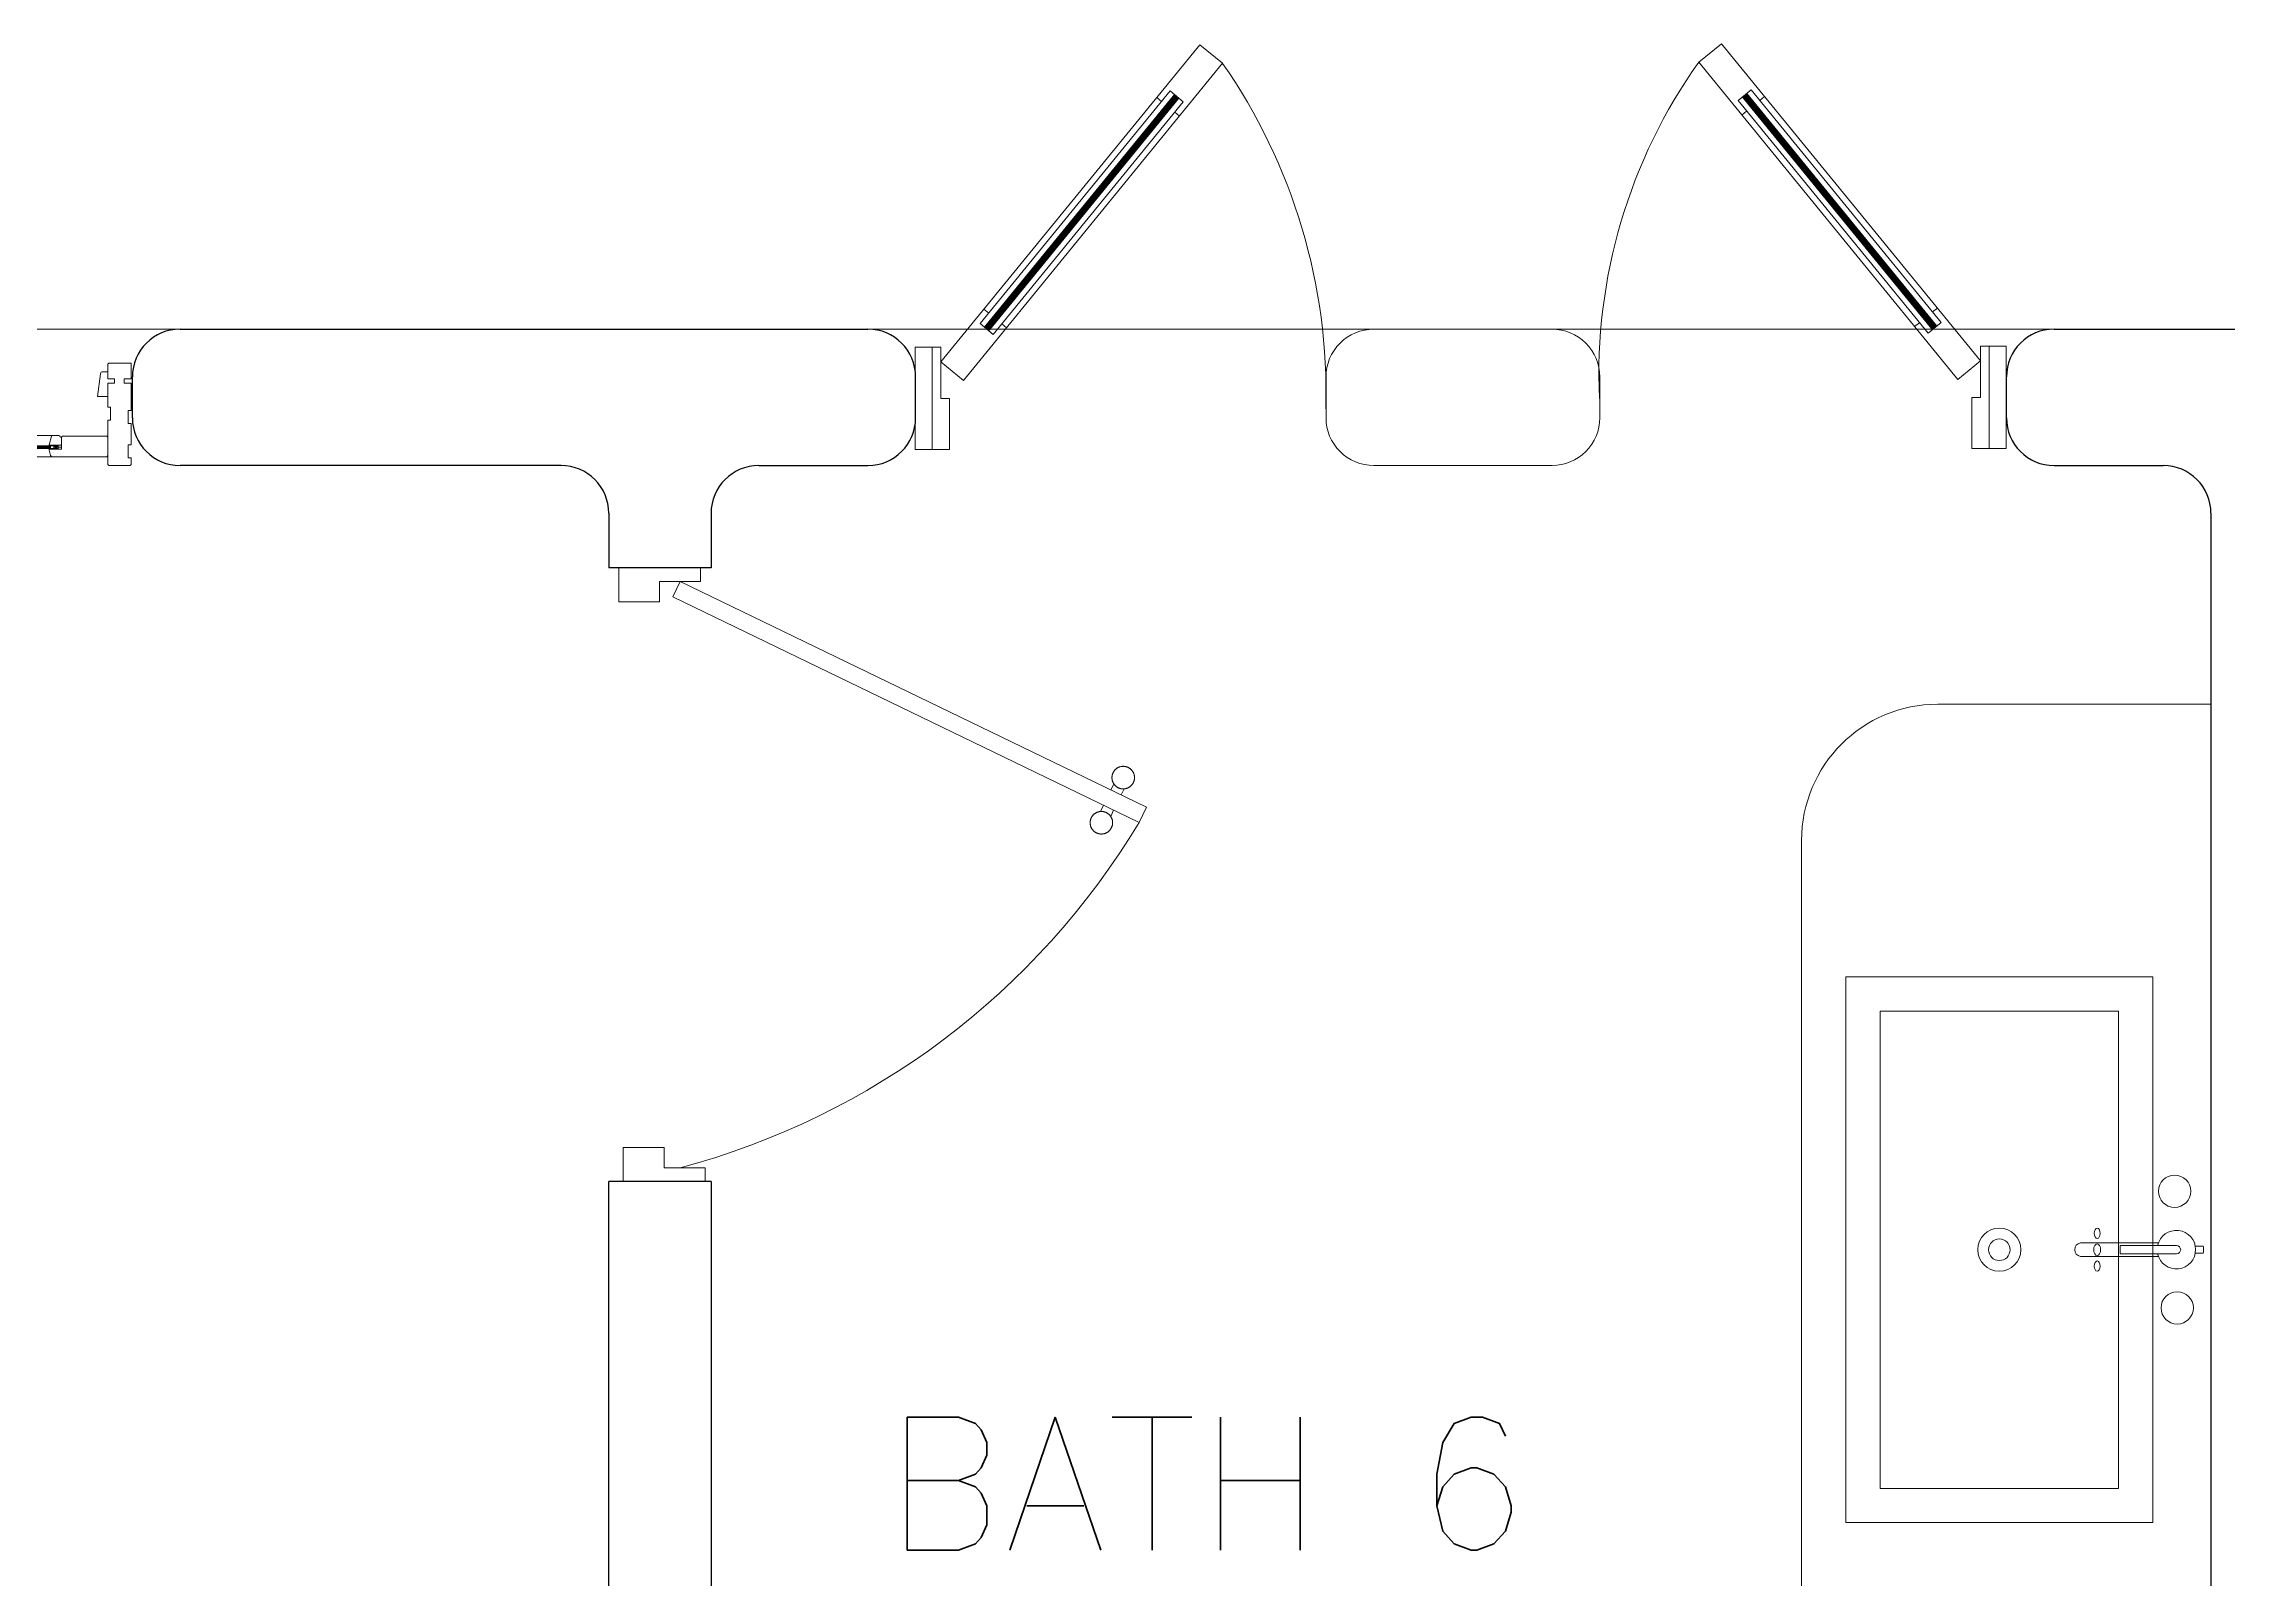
# Model space of a CAD drawing. Header units: metres. Extents: x -44 to 358, y -246 to 48.
# Drawn here: x 29.785 to 32.989, y -95.948 to -93.696 of the extents above; entities that cross this region are included whole.
import ezdxf

# ---------------------------------------------------------------- set-up
doc = ezdxf.new("R2010")
doc.units = ezdxf.units.M
doc.header["$LTSCALE"] = 0.3
doc.layers.add('1', color=1, linetype='Continuous')
doc.layers.add('TEXTOS', color=4, linetype='Continuous')
for name, color, linetype, lineweight in [('A-DOOR', 7, 'Continuous', 5), ('A-WALL', 7, 'Continuous', 30), ('baños', 141, 'Continuous', 0), ('cristales', 131, 'Continuous', 0), ('piscina', 7, 'Continuous', 0), ('piso', 251, 'Continuous', 18), ('SE-2', 252, 'Continuous', 9)]:
    doc.layers.add(name, color=color, linetype=linetype, lineweight=lineweight)

# ---------------------------------------------------------------- blocks, each defined once
blk = doc.blocks.new('P90')
at = {"layer": 'A-DOOR'}
for p, q in [((-0.0476, -0.8576), (0.6364, -0.5264)), ((0.5843, -0.5517), (0.58, -0.5427)), ((0.5992, -0.5445), (0.5949, -0.5355)), ((0.6473, -0.5489), (0.6364, -0.5264)), ((-0.0368, -0.88), (0.6473, -0.5489)), ((0.5952, -0.5741), (0.5995, -0.5831)), ((0.6101, -0.5669), (0.6144, -0.5759)), ((-0.0368, -0.88), (-0.0476, -0.8576))]:
    blk.add_line(p, q, dxfattribs=at)
for points in [[(-0.06, -0.02), (-0.06, -0.05), (-0.12, -0.05), (-0.12, 0), (0, 0), (0, -0.02)], [(-0.0668, -0.88), (-0.0668, -0.85), (-0.1268, -0.85), (-0.1268, -0.9), (-0.0068, -0.9), (-0.0068, -0.88)]]:
    blk.add_lwpolyline(points, close=True, dxfattribs=at)
blk.add_arc((-0.3259, -1.105), 1.1228, 31.0139, 75.0797, dxfattribs=at)
for points in [[(0.5812, -0.5096), (0.5857, -0.5096), (0.5933, -0.5141), (0.5977, -0.5218), (0.5977, -0.5306), (0.5933, -0.5383), (0.5856, -0.5427), (0.5767, -0.5427), (0.5691, -0.5383), (0.5647, -0.5306), (0.5647, -0.5217), (0.5691, -0.514), (0.5768, -0.5096), (0.5812, -0.5096)], [(0.6133, -0.5758), (0.6177, -0.5758), (0.6254, -0.5803), (0.6298, -0.5879), (0.6298, -0.5968), (0.6253, -0.6045), (0.6176, -0.6089), (0.6088, -0.6089), (0.6011, -0.6044), (0.5967, -0.5967), (0.5967, -0.5879), (0.6011, -0.5802), (0.6088, -0.5758), (0.6133, -0.5758)]]:
    blk.add_open_spline(points, degree=2, dxfattribs=at)
blk = doc.blocks.new('A$C8d867532')
at = {"layer": 'baños', "linetype": 'Continuous'}
blk.add_line((0.0395, 0.4062, 0), (0.1223, 0.4062, 0.0004), dxfattribs=at)
at = {"layer": 'baños'}
for points in [[(0.0743, 0.8), (0.5243, 0.8), (0.5243, 0), (0.0743, 0)], [(0.1243, 0.75), (0.4743, 0.75), (0.4743, 0.05), (0.1243, 0.05)]]:
    blk.add_lwpolyline(points, close=True, dxfattribs=at)
at = {"layer": 'baños', "linetype": 'Continuous'}
blk.add_lwpolyline([(0.0672, 0.3939, -9.082434), (0.0672, 0.4062)], format="xyb", dxfattribs=at)
for points, elevation in [([(0.0114, 0.405), (0.0005, 0.405), (0, 0.4043), (0, 0.3957)], 0), ([(0, 0.3957), (0.0005, 0.395), (0.0114, 0.395)], 0), ([(0.1223, 0.4062), (0.1223, 0.3939)], 0.0004)]:
    blk.add_lwpolyline(points, dxfattribs=dict(at, elevation=elevation))
at = {"layer": 'baños', "linetype": 'Continuous', "elevation": 0}
for points in [[(0.0333, 0.4, -0.385153), (0.0395, 0.4062), (0.0395, 0.4062)], [(0.0333, 0.4, 0.385153), (0.0395, 0.3939), (0.0395, 0.3939)], [(0.0661, 0.4101), (0.1804, 0.4101, -0.363105), (0.1887, 0.4, -0.363105), (0.1804, 0.39), (0.0661, 0.39)]]:
    blk.add_lwpolyline(points, format="xyb", dxfattribs=at)
at = {"layer": 'baños', "linetype": 'Continuous', "extrusion": (1.31781e-06, -1, -8.43443e-26), "elevation": -0.3939}
blk.add_lwpolyline([(0.1223, 0.0004), (0.0395, 0)], close=True, dxfattribs=at)
at = {"layer": 'baños', "linetype": 'Continuous'}
for centre, radius in [((0.0422, 0.4857), 0.0237), ((0.2993, 0.4), 0.0317), ((0.2993, 0.4), 0.0159), ((0.0384, 0.3146), 0.0237)]:
    blk.add_circle(centre, radius, dxfattribs=at)
at = {"layer": 'baños', "linetype": 'Continuous', "extrusion": (3.61622e-27, 8.43443e-26, -1)}
for centre, major_axis, ratio in [((0.1557, 0.424), (0.00005, -0.0075), 0.581577), ((0.1558, 0.4), (0, -0.0085), 0.599546), ((0.1558, 0.376), (0.00005, -0.0075), 0.581577)]:
    blk.add_ellipse(centre, major_axis=major_axis, ratio=ratio, dxfattribs=at)
at = {"layer": 'baños', "linetype": 'Continuous', "flags": 8}
for tag, p in [('TRADENAME', (0.1887, 0.4, 0)), ('MODELNUMBER', (0.1887, 0.4, 0)), ('MATERIAL', (0.1888, 0.4, 0)), ('PRODUCT', (0.1888, 0.4, 0))]:
    blk.add_attdef(tag, p, '', height=0.0000254, rotation=270.0001, dxfattribs=at)
at = {"layer": 'baños', "linetype": 'Continuous'}
for tag, p in [('MATERIAL', (0.299, 0.3999)), ('PRODUCT', (0.299, 0.3999)), ('TRADENAME', (0.2991, 0.3999)), ('MODELNUMBER', (0.2991, 0.3999))]:
    blk.add_attdef(tag, p, '', height=0.0000254, rotation=90.0001, dxfattribs=at)
blk = doc.blocks.new('Fenton Bead')
at = {"color": 7}
blk.add_lwpolyline([(2.1, 12.5, -0.341999), (0.2, 11), (0, 10.7), (0, 1), (1, 0), (18, 0), (18, 0.5), (14.7, 12.9, 0.339454), (13.2, 14), (4.1, 14, 0.341999)], format="xyb", close=True, dxfattribs=at)
blk = doc.blocks.new('A$Cc8a12148')
at = {"layer": 'SE-2', "lineweight": 0}
for p, q in [((0.005, 0.0777), (0.005, 0.0975)), ((0.005, 0.0975), (0.0297, 0.0975)), ((0.0201, 0.0825), (0.005, 0.0825))]:
    blk.add_line(p, q, dxfattribs=at)
for points in [[(0, 0.1147), (0, 0.0652), (0.005, 0.0652), (0.005, 0.1147)], [(0.0297, 0.0975), (0.0201, 0.0975), (0.0201, 0.0002), (0.0297, 0.0002)]]:
    blk.add_lwpolyline(points, close=True, dxfattribs=at)
blk = doc.blocks.new('A$C920d5985')
at = {"layer": 'A-DOOR', "color": 7}
for p, q in [((0.0325, 0.15), (0, 0.15)), ((0, 0.15), (0, 0.127)), ((0.034, 0.1485), (0.0325, 0.15)), ((0.034, 0.127), (0.034, 0.1485)), ((0.0417, 0.1375), (0.034, 0.1375)), ((0.049, 0.1015), (0.0447, 0.1347)), ((2.751, 0.1015), (2.7553, 0.1347)), ((2.7583, 0.1375), (2.766, 0.1375)), ((2.766, 0.1485), (2.7675, 0.15)), ((2.766, 0.127), (2.766, 0.1485)), ((2.7675, 0.15), (2.8, 0.15)), ((2.8, 0.15), (2.8, 0.127)), ((0, 0.127), (0.01, 0.127)), ((0.01, 0.121), (0, 0.121)), ((0, 0.121), (0, 0.0805)), ((0.01, 0.127), (0.01, 0.121)), ((0.024, 0.121), (0.024, 0.127)), ((0.024, 0.127), (0.034, 0.127)), ((0.034, 0.121), (0.024, 0.121)), ((0.034, 0.0855), (0.034, 0.121)), ((0.034, 0.1015), (0.049, 0.1015)), ((2.766, 0.1015), (2.751, 0.1015)), ((2.776, 0.127), (2.766, 0.127)), ((2.766, 0.0855), (2.766, 0.121)), ((2.766, 0.121), (2.776, 0.121)), ((2.776, 0.121), (2.776, 0.127)), ((2.8, 0.127), (2.79, 0.127)), ((2.79, 0.127), (2.79, 0.121)), ((2.79, 0.121), (2.8, 0.121)), ((2.8, 0.121), (2.8, 0.0805)), ((0, 0.0805), (0.004, 0.0805)), ((0.004, 0.0805), (0.004, 0.0615)), ((0.03, 0.0665), (0.03, 0.0855)), ((0.03, 0.0855), (0.034, 0.0855)), ((0.034, 0.0665), (0.03, 0.0665)), ((0.034, 0.0015), (0.034, 0.0665)), ((0.5118, 0.0537), (0.5161, 0.0869)), ((0.5191, 0.0897), (0.5268, 0.0897)), ((0.5268, 0.0897), (0.5283, 0.0912)), ((0.5268, 0.0842), (0.5268, 0.0897)), ((0.5328, 0.0842), (0.5268, 0.0842)), ((0.5268, 0.0792), (0.5268, 0.0815)), ((0.5268, 0.0815), (0.5328, 0.0815)), ((0.5368, 0.0792), (0.5268, 0.0792)), ((0.5268, 0.0712), (0.5268, 0.0732)), ((0.5268, 0.0732), (0.5368, 0.0732)), ((0.5328, 0.0712), (0.5268, 0.0712)), ((0.5268, 0.0627), (0.5268, 0.0685)), ((0.5268, 0.0685), (0.5328, 0.0685)), ((0.5283, 0.0912), (0.6089, 0.0912)), ((0.5328, 0.0815), (0.5328, 0.0842)), ((0.5328, 0.0685), (0.5328, 0.0712)), ((0.5368, 0.0732), (0.5368, 0.0792)), ((0.6123, 0.0802), (0.5948, 0.0802)), ((0.5948, 0.0802), (0.5948, 0.0627)), ((0.5948, 0.0772), (0.5998, 0.0772)), ((0.5948, 0.0772), (0.5998, 0.0772)), ((0.5998, 0.0792), (0.6058, 0.0752)), ((0.5998, 0.0752), (0.6058, 0.0792)), ((0.6089, 0.0912), (0.6108, 0.0898)), ((1.1453, 0.0912), (0.6089, 0.0912)), ((0.6108, 0.0898), (0.6128, 0.0817)), ((0.6128, 0.0807), (0.6123, 0.0802)), ((0.6128, 0.0817), (0.6128, 0.0807)), ((1.1434, 0.0898), (1.1414, 0.0817)), ((1.1414, 0.0817), (1.1414, 0.0807)), ((1.1414, 0.0807), (1.1419, 0.0802)), ((1.1419, 0.0802), (1.1594, 0.0802)), ((1.1453, 0.0912), (1.1434, 0.0898)), ((1.2259, 0.0912), (1.1453, 0.0912)), ((1.1544, 0.0792), (1.1484, 0.0752)), ((1.1544, 0.0752), (1.1484, 0.0792)), ((1.1594, 0.0772), (1.1544, 0.0772)), ((1.1594, 0.0772), (1.1544, 0.0772)), ((1.1594, 0.0802), (1.1594, 0.0627)), ((1.2274, 0.0897), (1.2259, 0.0912)), ((1.2274, 0.0627), (1.2274, 0.0897)), ((1.5726, 0.0897), (1.5741, 0.0912)), ((1.5726, 0.0627), (1.5726, 0.0897)), ((1.5741, 0.0912), (1.6547, 0.0912)), ((1.6581, 0.0802), (1.6406, 0.0802)), ((1.6406, 0.0802), (1.6406, 0.0627)), ((1.6406, 0.0772), (1.6456, 0.0772)), ((1.6406, 0.0772), (1.6456, 0.0772)), ((1.6456, 0.0792), (1.6516, 0.0752)), ((1.6456, 0.0752), (1.6516, 0.0792)), ((1.6547, 0.0912), (1.6566, 0.0898)), ((1.6547, 0.0912), (2.1911, 0.0912)), ((1.6566, 0.0898), (1.6586, 0.0817)), ((1.6586, 0.0807), (1.6581, 0.0802)), ((1.6586, 0.0817), (1.6586, 0.0807)), ((2.1892, 0.0898), (2.1872, 0.0817)), ((2.1872, 0.0817), (2.1872, 0.0807)), ((2.1872, 0.0807), (2.1877, 0.0802)), ((2.1877, 0.0802), (2.2052, 0.0802)), ((2.1911, 0.0912), (2.1892, 0.0898)), ((2.2717, 0.0912), (2.1911, 0.0912)), ((2.2002, 0.0792), (2.1942, 0.0752)), ((2.2002, 0.0752), (2.1942, 0.0792)), ((2.2052, 0.0772), (2.2002, 0.0772)), ((2.2052, 0.0772), (2.2002, 0.0772)), ((2.2052, 0.0802), (2.2052, 0.0627)), ((2.2632, 0.0732), (2.2632, 0.0792)), ((2.2632, 0.0792), (2.2732, 0.0792)), ((2.2732, 0.0732), (2.2632, 0.0732)), ((2.2672, 0.0815), (2.2672, 0.0842)), ((2.2672, 0.0842), (2.2732, 0.0842)), ((2.2732, 0.0815), (2.2672, 0.0815)), ((2.2672, 0.0685), (2.2672, 0.0712)), ((2.2672, 0.0712), (2.2732, 0.0712)), ((2.2732, 0.0685), (2.2672, 0.0685)), ((2.2732, 0.0897), (2.2717, 0.0912)), ((2.2732, 0.0842), (2.2732, 0.0897)), ((2.2809, 0.0897), (2.2732, 0.0897)), ((2.2732, 0.0792), (2.2732, 0.0815)), ((2.2732, 0.0712), (2.2732, 0.0732)), ((2.2732, 0.0627), (2.2732, 0.0685)), ((2.2882, 0.0537), (2.2839, 0.0869)), ((2.77, 0.0855), (2.766, 0.0855)), ((2.766, 0.0015), (2.766, 0.0665)), ((2.766, 0.0665), (2.77, 0.0665)), ((2.77, 0.0665), (2.77, 0.0855)), ((2.8, 0.0805), (2.796, 0.0805)), ((2.796, 0.0805), (2.796, 0.0615)), ((0.004, 0.0615), (0, 0.0615)), ((0, 0.0615), (0, 0.0305)), ((0.0355, 0.043), (0.034, 0.0415)), ((0.034, 0.0415), (0.034, 0.0357)), ((0.1005, 0.043), (0.0355, 0.043)), ((0.102, 0.0415), (0.1005, 0.043)), ((0.102, 0.024), (0.102, 0.0415)), ((0.6534, 0.044), (0.1152, 0.044)), ((0.5268, 0.0537), (0.5118, 0.0537)), ((0.5283, 0.0612), (0.5268, 0.0627)), ((0.5268, 0.0627), (0.5268, 0.0537)), ((0.5933, 0.0612), (0.5283, 0.0612)), ((0.5948, 0.0627), (0.5933, 0.0612)), ((0.608, 0.0602), (1.1462, 0.0602)), ((0.6667, 0.0415), (0.6682, 0.043)), ((0.6667, 0.024), (0.6667, 0.0415)), ((0.6682, 0.043), (0.7332, 0.043)), ((0.7347, 0.0357), (0.7287, 0.0357)), ((0.7287, 0.0357), (0.7287, 0.033)), ((0.7287, 0.033), (0.7347, 0.033)), ((0.7332, 0.043), (0.7347, 0.0415)), ((0.7347, 0.0415), (0.7347, 0.0505)), ((0.7347, 0.0505), (0.7497, 0.0505)), ((0.7347, 0.0415), (0.7347, 0.0357)), ((0.7347, 0.033), (0.7347, 0.031)), ((0.7497, 0.0505), (0.7454, 0.0173)), ((1.1594, 0.0627), (1.1609, 0.0612)), ((1.1609, 0.0612), (1.2259, 0.0612)), ((1.2259, 0.0612), (1.2274, 0.0627)), ((1.5741, 0.0612), (1.5726, 0.0627)), ((1.6391, 0.0612), (1.5741, 0.0612)), ((1.6406, 0.0627), (1.6391, 0.0612)), ((2.192, 0.0602), (1.6538, 0.0602)), ((2.0653, 0.0505), (2.0503, 0.0505)), ((2.0503, 0.0505), (2.0546, 0.0173)), ((2.0653, 0.0415), (2.0653, 0.0505)), ((2.0668, 0.043), (2.0653, 0.0415)), ((2.0653, 0.0415), (2.0653, 0.0357)), ((2.0653, 0.0357), (2.0713, 0.0357)), ((2.0713, 0.033), (2.0653, 0.033)), ((2.0653, 0.033), (2.0653, 0.031)), ((2.1318, 0.043), (2.0668, 0.043)), ((2.0713, 0.0357), (2.0713, 0.033)), ((2.1333, 0.0415), (2.1318, 0.043)), ((2.1333, 0.024), (2.1333, 0.0415)), ((2.1466, 0.044), (2.6848, 0.044)), ((2.2052, 0.0627), (2.2067, 0.0612)), ((2.2067, 0.0612), (2.2717, 0.0612)), ((2.2717, 0.0612), (2.2732, 0.0627)), ((2.2732, 0.0627), (2.2732, 0.0537)), ((2.2732, 0.0537), (2.2882, 0.0537)), ((2.698, 0.0415), (2.6995, 0.043)), ((2.698, 0.024), (2.698, 0.0415)), ((2.6995, 0.043), (2.7645, 0.043)), ((2.7645, 0.043), (2.766, 0.0415)), ((2.766, 0.0415), (2.766, 0.0357)), ((2.796, 0.0615), (2.8, 0.0615)), ((2.8, 0.0615), (2.8, 0.0305)), ((0, 0.0305), (0, 0.0305)), ((0.004, 0.0305), (0, 0.0305)), ((0.004, 0.0115), (0, 0.0115)), ((0, 0.0115), (0, 0.0015)), ((0, 0.0015), (0.0015, 0)), ((0.0015, 0), (0.0325, 0)), ((0.004, 0.0305), (0.004, 0.0115)), ((0.0325, 0), (0.034, 0.0015)), ((0.034, 0.0015), (0.034, 0.0165)), ((0.034, 0.0145), (0.0355, 0.013)), ((0.0355, 0.013), (0.1161, 0.013)), ((0.102, 0.027), (0.107, 0.027)), ((0.102, 0.027), (0.107, 0.027)), ((0.1195, 0.024), (0.102, 0.024)), ((0.107, 0.025), (0.113, 0.029)), ((0.107, 0.029), (0.113, 0.025)), ((0.1161, 0.013), (0.118, 0.0145)), ((0.1161, 0.013), (0.6525, 0.013)), ((0.118, 0.0145), (0.12, 0.0225)), ((0.12, 0.0235), (0.1195, 0.024)), ((0.12, 0.0225), (0.12, 0.0235)), ((0.6487, 0.0235), (0.6492, 0.024)), ((0.6487, 0.0225), (0.6487, 0.0235)), ((0.6507, 0.0145), (0.6487, 0.0225)), ((0.6492, 0.024), (0.6667, 0.024)), ((0.6525, 0.013), (0.6507, 0.0145)), ((0.7332, 0.013), (0.6525, 0.013)), ((0.6617, 0.025), (0.6557, 0.029)), ((0.6617, 0.029), (0.6557, 0.025)), ((0.6667, 0.027), (0.6617, 0.027)), ((0.6667, 0.027), (0.6617, 0.027)), ((0.7347, 0.031), (0.7247, 0.031)), ((0.7247, 0.031), (0.7247, 0.025)), ((0.7247, 0.025), (0.7347, 0.025)), ((0.7347, 0.0227), (0.7287, 0.0227)), ((0.7287, 0.0227), (0.7287, 0.02)), ((0.7287, 0.02), (0.7347, 0.02)), ((0.7347, 0.0145), (0.7332, 0.013)), ((0.7347, 0.025), (0.7347, 0.0227)), ((0.7347, 0.02), (0.7347, 0.0145)), ((0.7424, 0.0145), (0.7347, 0.0145)), ((2.0576, 0.0145), (2.0653, 0.0145)), ((2.0653, 0.031), (2.0753, 0.031)), ((2.0753, 0.025), (2.0653, 0.025)), ((2.0653, 0.025), (2.0653, 0.0227)), ((2.0653, 0.0227), (2.0713, 0.0227)), ((2.0713, 0.02), (2.0653, 0.02)), ((2.0653, 0.02), (2.0653, 0.0145)), ((2.0653, 0.0145), (2.0668, 0.013)), ((2.0668, 0.013), (2.1475, 0.013)), ((2.0713, 0.0227), (2.0713, 0.02)), ((2.0753, 0.031), (2.0753, 0.025)), ((2.1333, 0.027), (2.1383, 0.027)), ((2.1333, 0.027), (2.1383, 0.027)), ((2.1508, 0.024), (2.1333, 0.024)), ((2.1383, 0.025), (2.1443, 0.029)), ((2.1383, 0.029), (2.1443, 0.025)), ((2.1475, 0.013), (2.1493, 0.0145)), ((2.6839, 0.013), (2.1475, 0.013)), ((2.1493, 0.0145), (2.1513, 0.0225)), ((2.1513, 0.0235), (2.1508, 0.024)), ((2.1513, 0.0225), (2.1513, 0.0235)), ((2.68, 0.0235), (2.6805, 0.024)), ((2.68, 0.0225), (2.68, 0.0235)), ((2.682, 0.0145), (2.68, 0.0225)), ((2.6805, 0.024), (2.698, 0.024)), ((2.6839, 0.013), (2.682, 0.0145)), ((2.7645, 0.013), (2.6839, 0.013)), ((2.693, 0.025), (2.687, 0.029)), ((2.693, 0.029), (2.687, 0.025)), ((2.698, 0.027), (2.693, 0.027)), ((2.698, 0.027), (2.693, 0.027)), ((2.766, 0.0145), (2.7645, 0.013)), ((2.766, 0.0015), (2.766, 0.0165)), ((2.7675, 0), (2.766, 0.0015)), ((2.7985, 0), (2.7675, 0)), ((2.796, 0.0305), (2.796, 0.0115)), ((2.796, 0.0305), (2.8, 0.0305)), ((2.796, 0.0115), (2.8, 0.0115)), ((2.8, 0.0015), (2.7985, 0)), ((2.8, 0.0305), (2.8, 0.0305)), ((2.8, 0.0115), (2.8, 0.0015))]:
    blk.add_line(p, q, dxfattribs=at)
for points in [[(0.5948, 0.0772), (0.5998, 0.0772), (0.5998, 0.0772), (0.5948, 0.0772)], [(1.1544, 0.0752), (0.5998, 0.0752), (0.5998, 0.0792), (1.1544, 0.0792)], [(1.1544, 0.0792), (0.5998, 0.0792), (0.5998, 0.0752), (1.1544, 0.0752)], [(0.5998, 0.0792), (0.6058, 0.0792), (0.6058, 0.0752), (0.5998, 0.0752)], [(0.6123, 0.0802), (0.6003, 0.0802), (0.6003, 0.0792), (0.6123, 0.0792)], [(0.6123, 0.0752), (0.6003, 0.0752), (0.6003, 0.0742), (0.6123, 0.0742)], [(0.6058, 0.0792), (0.6108, 0.0792), (0.6108, 0.0752), (0.6058, 0.0752)], [(1.1419, 0.0802), (1.1539, 0.0802), (1.1539, 0.0792), (1.1419, 0.0792)], [(1.1419, 0.0752), (1.1539, 0.0752), (1.1539, 0.0742), (1.1419, 0.0742)], [(1.1484, 0.0792), (1.1434, 0.0792), (1.1434, 0.0752), (1.1484, 0.0752)], [(1.1544, 0.0792), (1.1484, 0.0792), (1.1484, 0.0752), (1.1544, 0.0752)], [(1.1594, 0.0772), (1.1544, 0.0772), (1.1544, 0.0772), (1.1594, 0.0772)], [(1.6406, 0.0772), (1.6456, 0.0772), (1.6456, 0.0772), (1.6406, 0.0772)], [(1.6456, 0.0792), (1.6516, 0.0792), (1.6516, 0.0752), (1.6456, 0.0752)], [(1.6456, 0.0752), (2.2002, 0.0752), (2.2002, 0.0792), (1.6456, 0.0792)], [(1.6456, 0.0792), (2.2002, 0.0792), (2.2002, 0.0752), (1.6456, 0.0752)], [(1.6581, 0.0802), (1.6461, 0.0802), (1.6461, 0.0792), (1.6581, 0.0792)], [(1.6581, 0.0752), (1.6461, 0.0752), (1.6461, 0.0742), (1.6581, 0.0742)], [(1.6516, 0.0792), (1.6566, 0.0792), (1.6566, 0.0752), (1.6516, 0.0752)], [(2.1877, 0.0802), (2.1997, 0.0802), (2.1997, 0.0792), (2.1877, 0.0792)], [(2.1877, 0.0752), (2.1997, 0.0752), (2.1997, 0.0742), (2.1877, 0.0742)], [(2.1942, 0.0792), (2.1892, 0.0792), (2.1892, 0.0752), (2.1942, 0.0752)], [(2.2002, 0.0792), (2.1942, 0.0792), (2.1942, 0.0752), (2.2002, 0.0752)], [(2.2052, 0.0772), (2.2002, 0.0772), (2.2002, 0.0772), (2.2052, 0.0772)], [(0.102, 0.027), (0.107, 0.027), (0.107, 0.027), (0.102, 0.027)], [(0.107, 0.025), (0.113, 0.025), (0.113, 0.029), (0.107, 0.029)], [(0.107, 0.029), (0.6617, 0.029), (0.6617, 0.025), (0.107, 0.025)], [(0.107, 0.025), (0.6617, 0.025), (0.6617, 0.029), (0.107, 0.029)], [(0.1195, 0.029), (0.1075, 0.029), (0.1075, 0.03), (0.1195, 0.03)], [(0.1195, 0.024), (0.1075, 0.024), (0.1075, 0.025), (0.1195, 0.025)], [(0.113, 0.025), (0.118, 0.025), (0.118, 0.029), (0.113, 0.029)], [(0.6492, 0.029), (0.6612, 0.029), (0.6612, 0.03), (0.6492, 0.03)], [(0.6492, 0.024), (0.6612, 0.024), (0.6612, 0.025), (0.6492, 0.025)], [(0.6557, 0.025), (0.6507, 0.025), (0.6507, 0.029), (0.6557, 0.029)], [(0.6617, 0.025), (0.6557, 0.025), (0.6557, 0.029), (0.6617, 0.029)], [(0.6667, 0.027), (0.6617, 0.027), (0.6617, 0.027), (0.6667, 0.027)], [(2.1333, 0.027), (2.1383, 0.027), (2.1383, 0.027), (2.1333, 0.027)], [(2.693, 0.029), (2.1383, 0.029), (2.1383, 0.025), (2.693, 0.025)], [(2.693, 0.025), (2.1383, 0.025), (2.1383, 0.029), (2.693, 0.029)], [(2.1383, 0.025), (2.1443, 0.025), (2.1443, 0.029), (2.1383, 0.029)], [(2.1508, 0.029), (2.1388, 0.029), (2.1388, 0.03), (2.1508, 0.03)], [(2.1508, 0.024), (2.1388, 0.024), (2.1388, 0.025), (2.1508, 0.025)], [(2.1443, 0.025), (2.1493, 0.025), (2.1493, 0.029), (2.1443, 0.029)], [(2.6805, 0.029), (2.6925, 0.029), (2.6925, 0.03), (2.6805, 0.03)], [(2.6805, 0.024), (2.6925, 0.024), (2.6925, 0.025), (2.6805, 0.025)], [(2.687, 0.025), (2.682, 0.025), (2.682, 0.029), (2.687, 0.029)], [(2.693, 0.025), (2.687, 0.025), (2.687, 0.029), (2.693, 0.029)], [(2.698, 0.027), (2.693, 0.027), (2.693, 0.027), (2.698, 0.027)]]:
    blk.add_lwpolyline(points, close=True, dxfattribs=at)
for centre, start, end in [((0.0417, 0.1345), 4.2891, 90.0015), ((2.7583, 0.1345), 89.9985, 175.7109), ((0.5191, 0.0867), 89.9985, 175.7109), ((2.2809, 0.0867), 4.2891, 90.0015), ((0.7424, 0.0175), 269.9985, 355.7109), ((2.0576, 0.0175), 184.2891, 270.0015)]:
    blk.add_arc(centre, 0.003, start, end, dxfattribs=at)
at = {"layer": 'cristales', "const_width": 0.004}
for points in [[(1.1434, 0.0772), (0.6108, 0.0772)], [(1.6566, 0.0772), (2.1892, 0.0772)], [(0.118, 0.027), (0.6507, 0.027)], [(2.682, 0.027), (2.1493, 0.027)]]:
    blk.add_lwpolyline(points, dxfattribs=at)
at = {"layer": 'piso'}
blk.add_line((2.8, 0.2), (0, 0.2), dxfattribs=at)
at = {"layer": 'A-DOOR', "color": 7, "yscale": 0.001000000023175567, "zscale": 0.001000000023175567, "rotation": 180}
for p, xscale in [((0.5948, 0.0742), -0.001000000023175567), ((1.1594, 0.0742), 0.001000000023175567), ((1.6406, 0.0742), -0.001000000023175567), ((2.2052, 0.0742), 0.001000000023175567)]:
    blk.add_blockref('Fenton Bead', p, dxfattribs=dict(at, xscale=xscale))
at = {"layer": 'A-DOOR', "color": 7, "yscale": 0.001000000023175567, "zscale": 0.001000000023175567}
for p, xscale in [((0.102, 0.03), 0.001000000023175567), ((0.6667, 0.03), -0.001000000023175567), ((2.1333, 0.03), 0.001000000023175567), ((2.698, 0.03), -0.001000000023175567)]:
    blk.add_blockref('Fenton Bead', p, dxfattribs=dict(at, xscale=xscale))
at = {"layer": 'SE-2', "lineweight": 0, "xscale": -1}
for p, rotation in [((1.1035, 0.0912), 270), ((1.6965, 0.0612), 90)]:
    blk.add_blockref('A$Cc8a12148', p, dxfattribs=dict(at, rotation=rotation))
at = {"layer": 'SE-2', "lineweight": 0}
for p, rotation in [((1.6965, 0.0912), 90), ((1.1035, 0.0612), 270)]:
    blk.add_blockref('A$Cc8a12148', p, dxfattribs=dict(at, rotation=rotation))
blk = doc.blocks.new('PL MUEBLES 1N NASAS 09')
at = {"layer": 'A-DOOR', "color": 4, "extrusion": (0, 0, -1)}
for p, q in [((53.7194, 53.2836), (53.7264, 53.2893)), ((52.8418, 53.2821), (52.8348, 53.2878)), ((52.8611, 53.2663), (52.8681, 53.2606)), ((53.7, 53.2678), (53.6931, 53.2621)), ((52.5883, 52.9718), (52.5814, 52.9775)), ((53.9728, 52.9734), (53.9798, 52.9791)), ((52.6077, 52.956), (52.6146, 52.9503)), ((53.9535, 52.9576), (53.9465, 52.9519))]:
    blk.add_line(p, q, dxfattribs=at)
for points in [[(-52.5181, 52.9001), (-52.8981, 53.3652), (-52.9314, 53.338), (-52.5514, 52.8729)], [(-54.0431, 52.9016), (-53.6631, 53.3668), (-53.6298, 53.3396), (-54.0098, 52.8744)], [(-52.8738, 53.2817), (-52.595, 52.9405), (-52.5757, 52.9564), (-52.8544, 53.2976)], [(-53.6874, 53.2833), (-53.9661, 52.9421), (-53.9855, 52.9579), (-53.7067, 53.2991)]]:
    blk.add_lwpolyline(points, close=True, dxfattribs=at)
at = {"layer": 'A-DOOR', "color": 4}
blk.add_lwpolyline([(53.1531, 52.9481), (53.4146, 52.9481, -0.414214), (53.4846, 52.8781), (53.4846, 52.8181, -0.414214), (53.4146, 52.7481), (53.1531, 52.7481, -0.414214), (53.0831, 52.8181), (53.0831, 52.8781, -0.414214)], format="xyb", close=True, dxfattribs=at)
for points in [[(52.5056, 52.9215), (52.4806, 52.9215), (52.4806, 52.7715), (52.5056, 52.7715)], [(52.5306, 52.7715), (52.5306, 52.8465), (52.5181, 52.8465), (52.5181, 52.9215), (52.5056, 52.9215), (52.5056, 52.7715)], [(54.0305, 52.7731), (54.0305, 52.8481), (54.0431, 52.8481), (54.0431, 52.9231), (54.0556, 52.9231), (54.0556, 52.7731)], [(54.0556, 52.9231), (54.0805, 52.9231), (54.0805, 52.7731), (54.0556, 52.7731)]]:
    blk.add_lwpolyline(points, close=True, dxfattribs=at)
at = {"layer": 'A-DOOR', "color": 4, "extrusion": (0, 0, -1)}
for centre, radius, start, end in [((-52.2389, 52.8552), 0.8441, 145.1156, 181.6313), ((-54.2734, 52.8813), 0.7901, 357.4754, 35.4515)]:
    blk.add_arc(centre, radius, start, end, dxfattribs=at)
at = {"layer": 'A-WALL', "color": 4}
for p, q in [((51.4023, 52.9481), (52.4111, 52.9481)), ((54.1511, 52.9481), (54.6928, 52.9481)), ((51.3323, 52.8181), (51.3323, 52.8781)), ((52.4811, 52.8181), (52.4811, 52.8781)), ((54.0811, 52.8181), (54.0811, 52.8781)), ((51.9611, 52.7481), (51.4023, 52.7481)), ((52.2511, 52.7481), (52.4111, 52.7481)), ((54.1511, 52.7481), (54.3111, 52.7481)), ((52.0311, 52.6781), (52.0311, 52.5981)), ((52.1811, 52.6781), (52.1811, 52.5981)), ((54.3811, 52.6781), (54.3811, 50.4931)), ((52.1811, 52.5981), (52.0311, 52.5981)), ((52.0311, 48.3031), (52.0311, 51.6981)), ((52.1811, 51.6981), (52.0311, 51.6981)), ((52.1811, 51.6981), (52.1811, 50.4231))]:
    blk.add_line(p, q, dxfattribs=at)
for centre, start, end in [((51.4023, 52.8781), 90, 180), ((52.4111, 52.8781), 0, 90), ((54.1511, 52.8781), 90, 180), ((51.4023, 52.8181), 180, 270), ((52.4111, 52.8181), 270, 0), ((54.1511, 52.8181), 180, 270), ((51.9611, 52.6781), 0, 90), ((52.2511, 52.6781), 90, 180), ((54.3111, 52.6781), 0, 90)]:
    blk.add_arc(centre, 0.07, start, end, dxfattribs=at)
at = {"layer": 'baños', "color": 4}
for p, q in [((53.9806, 52.3981), (54.3806, 52.3981)), ((53.7806, 52.1981), (53.7806, 50.9981))]:
    blk.add_line(p, q, dxfattribs=at)
blk.add_arc((53.9806, 52.1981), 0.2, 90, 180, dxfattribs=at)
at = {"layer": 'piscina', "color": 4, "extrusion": (0, 0, -1), "const_width": 0.01}
for points in [[(-52.8641, 53.2897), (-52.5853, 52.9484)], [(-53.6971, 53.2912), (-53.9758, 52.95)]]:
    blk.add_lwpolyline(points, dxfattribs=at)
at = {"layer": 'piso', "color": 4}
for p, q in [((51.3999, 52.9481), (51.3303, 52.9481)), ((53.1531, 52.9481), (52.4111, 52.9481)), ((54.1511, 52.9481), (53.4146, 52.9481))]:
    blk.add_line(p, q, dxfattribs=at)
at = {"color": 4}
blk.add_blockref('A$C920d5985', (48.5303, 52.7481), dxfattribs=at)
at = {"layer": '1', "color": 4}
ref = blk.add_blockref('A$C8d867532', (54.37, 51.1981), dxfattribs=dict(at, xscale=-1))
ref.add_attrib('MATERIAL', 'VITREOUS CHINA', (54.0711, 51.5979), dxfattribs={"layer": 'baños', "linetype": 'Continuous', "height": 0.0000254, "rotation": 89.9999})
ref.add_attrib('PRODUCT', 'BATHROOM SINK', (54.071, 51.5979), dxfattribs={"layer": 'baños', "linetype": 'Continuous', "height": 0.0000254, "rotation": 89.9999})
ref.add_attrib('TRADENAME', 'VOX', (54.071, 51.5979), dxfattribs={"layer": 'baños', "linetype": 'Continuous', "height": 0.0000254, "rotation": 89.9999})
ref.add_attrib('MODELNUMBER', 'K-5373', (54.0709, 51.5979), dxfattribs={"layer": 'baños', "linetype": 'Continuous', "height": 0.0000254, "rotation": 89.9999})
ref.add_attrib('MATERIAL', 'BRASS', (54.1812, 51.5981, 0), dxfattribs={"layer": 'baños', "linetype": 'Continuous', "height": 0.0000254, "rotation": 269.9999})
ref.add_attrib('PRODUCT', 'FAUCETS', (54.1813, 51.5981, 0), dxfattribs={"layer": 'baños', "linetype": 'Continuous', "height": 0.0000254, "rotation": 269.9999})
ref.add_attrib('TRADENAME', 'PURIST', (54.1813, 51.5981, 0), dxfattribs={"layer": 'baños', "linetype": 'Continuous', "height": 0.0000254, "rotation": 269.9999})
ref.add_attrib('MODELNUMBER', 'K-14404-4A', (54.1814, 51.5981, 0), dxfattribs={"layer": 'baños', "linetype": 'Continuous', "height": 0.0000254, "rotation": 269.9999})
at = {"layer": 'A-DOOR', "color": 4, "xscale": -1, "rotation": 180}
blk.add_blockref('P90', (52.1724, 51.6981), dxfattribs=at)
at = {"layer": 'TEXTOS', "color": 4, "insert": (52.3015, 51.1573), "char_height": 0.195, "width": 3.404877, "attachment_point": 7}
blk.add_mtext('{\\Fromans|c0; BATH 6}', dxfattribs=at)

msp = doc.modelspace()

# ---------------------------------------------------------------- block references
msp.add_blockref('PL MUEBLES 1N NASAS 09', (-21.4174279, -147.062544))

doc.saveas('drawing.dxf')
